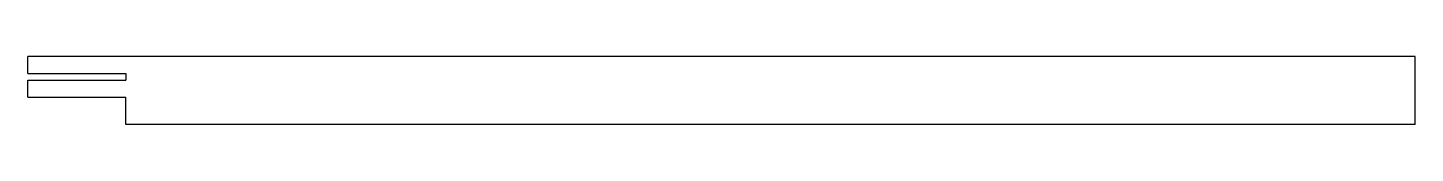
# Model space of a CAD drawing. Header units: millimetres. Extents: x 12 to 422, y -20 to 0.
import ezdxf

# ---------------------------------------------------------------- set-up
doc = ezdxf.new("R2010")
doc.units = ezdxf.units.MM

msp = doc.modelspace()

# ---------------------------------------------------------------- linework, layer by layer
at = {"color": 7, "linetype": 'Continuous', "lineweight": 25}
for p, q in [((421.85, 0), (12.46, 0)), ((12.46, -5), (12.46, 0)), ((421.85, -20), (421.85, 0)), ((12.46, -5), (41.43, -5)), ((12.46, -7), (41.43, -7)), ((12.46, -12), (12.46, -7)), ((41.43, -5), (41.43, -7)), ((12.46, -12), (41.43, -12)), ((41.43, -20), (41.43, -12)), ((421.85, -20), (41.43, -20))]:
    msp.add_line(p, q, dxfattribs=at)

doc.saveas('drawing.dxf')
